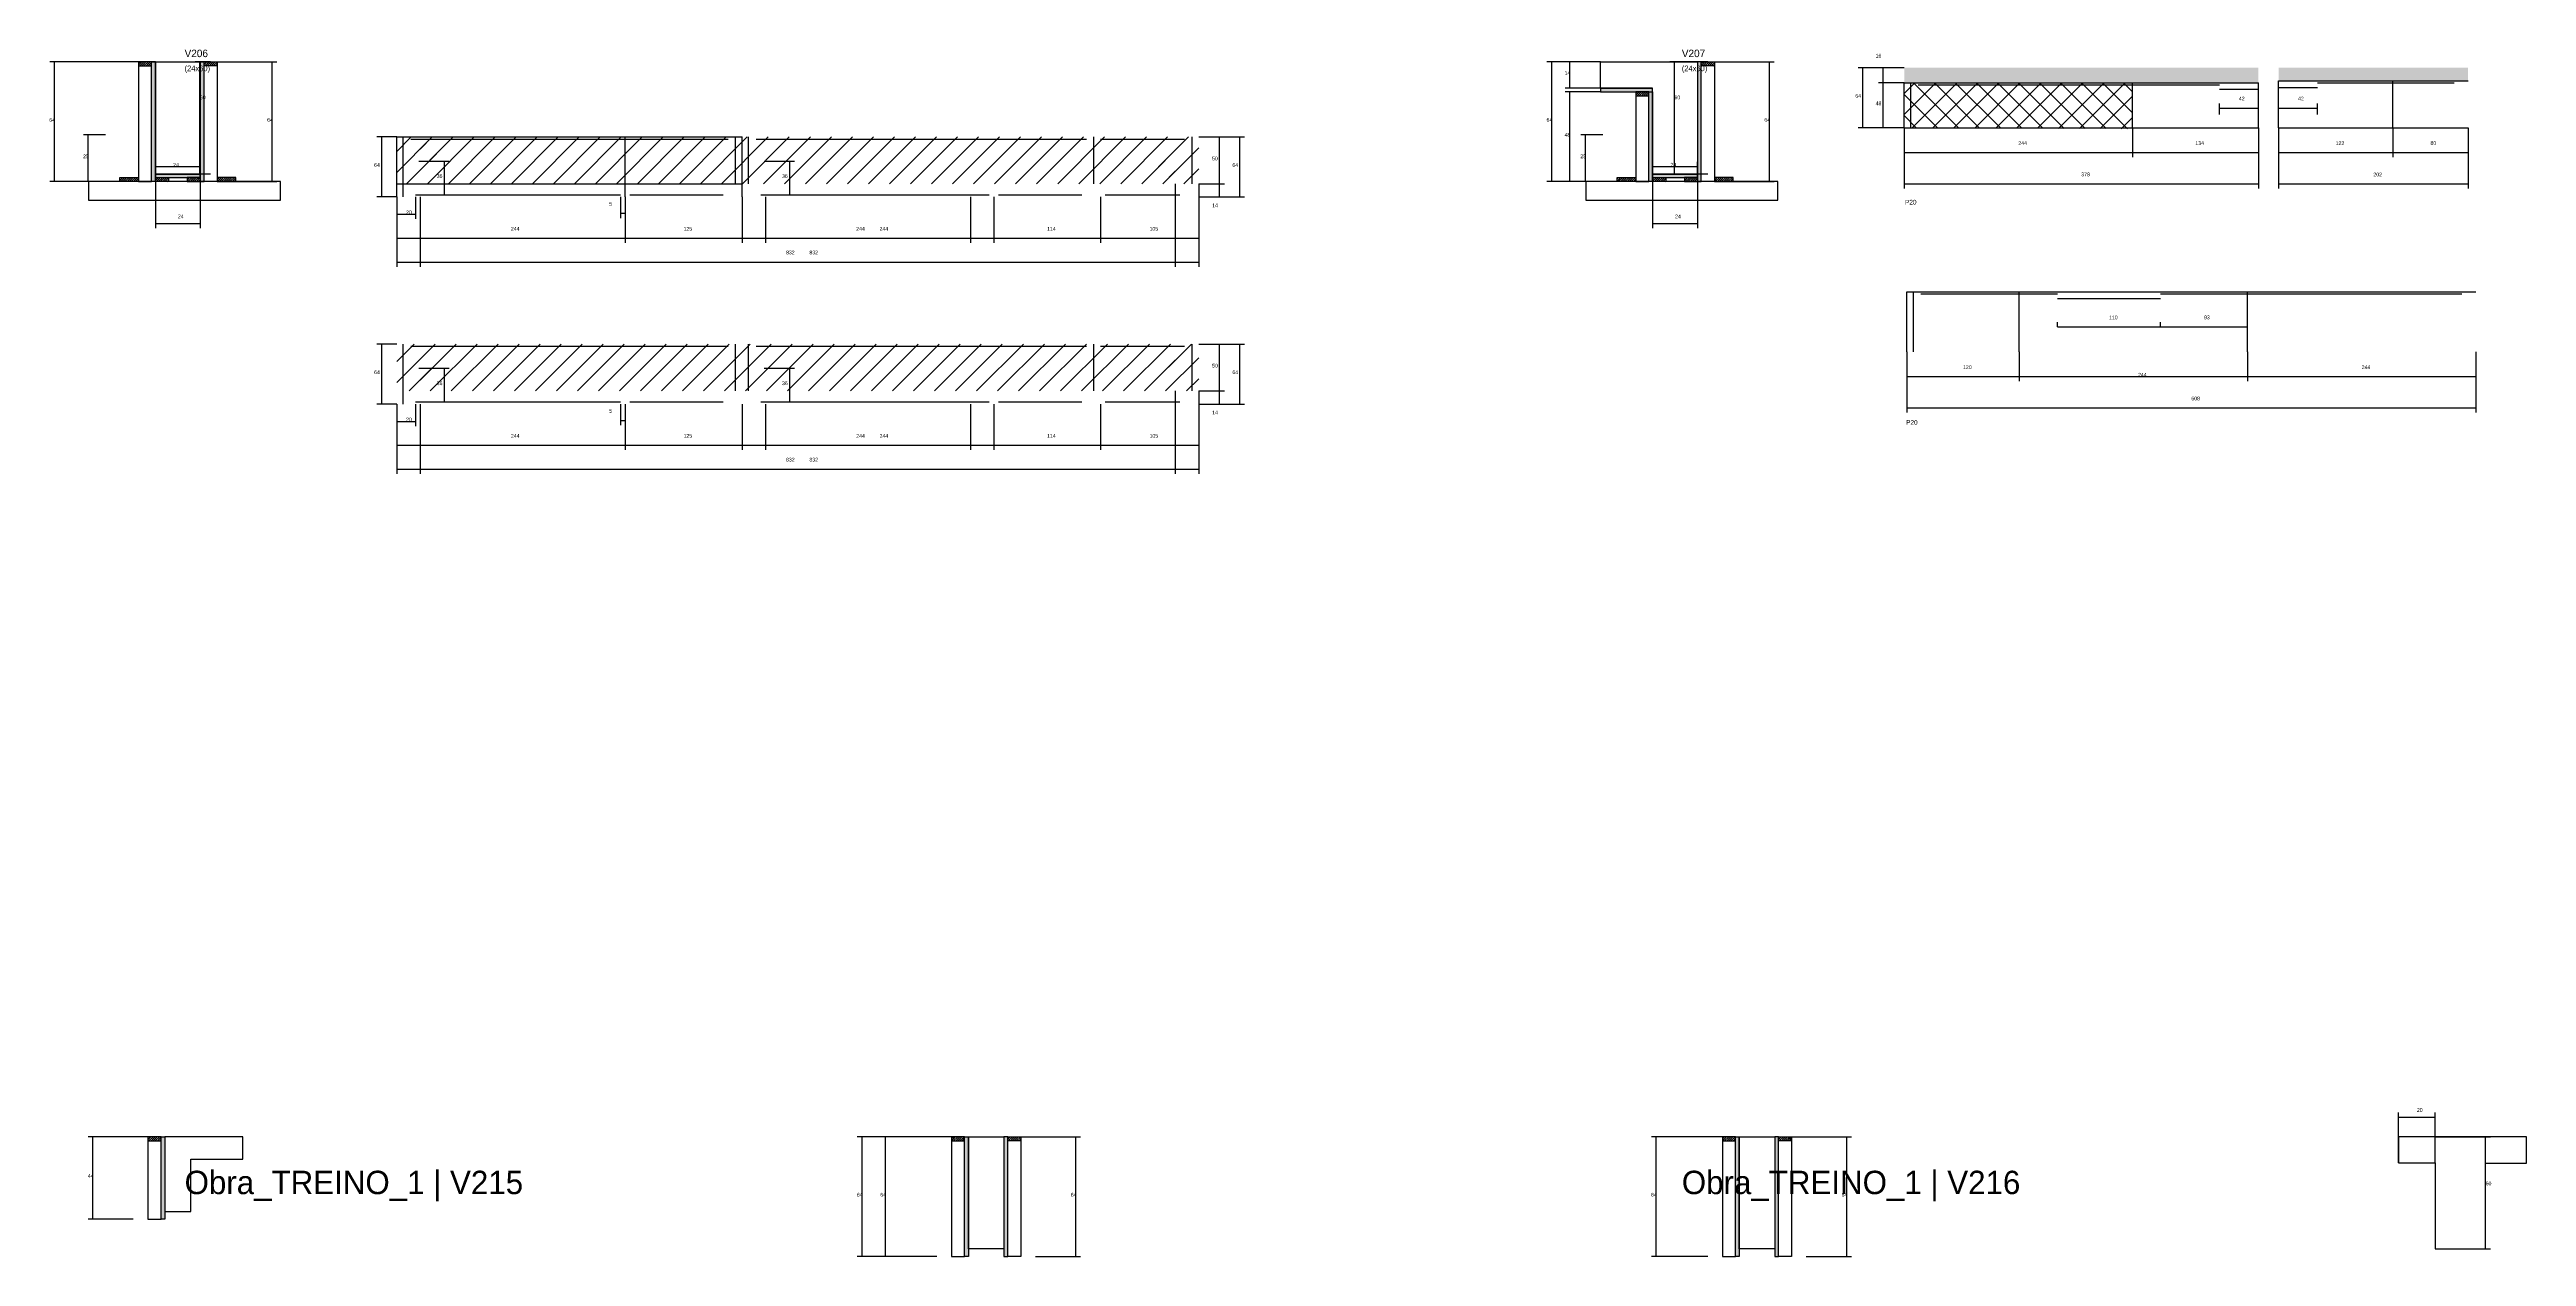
# Model space of a CAD drawing. Header units: metres. Extents: x -65046 to 21926, y -45195 to 1016.
# Drawn here: x 15856 to 18503, y -12277 to -10987 of the extents above; entities that cross this region are included whole.
import ezdxf

# ---------------------------------------------------------------- set-up
doc = ezdxf.new("R2010")
doc.units = ezdxf.units.M
for name, color, linetype in [('CONCRETO', 251, 'Continuous'), ('COTA', 241, 'Continuous'), ('Hachura', 253, 'Continuous'), ('LABEL_ID', 3, 'Continuous'), ('Madeira', 126, 'Continuous'), ('NOMENCLATURA', 7, 'Continuous'), ('Painéis', 200, 'Continuous'), ('REAPROVEITAMENTO', 251, 'Continuous'), ('SARR_2.2x7', 40, 'Continuous'), ('Texto Seção', 7, 'Continuous')]:
    doc.layers.add(name, color=color, linetype=linetype)

msp = doc.modelspace()

# ---------------------------------------------------------------- hatches: boundary and pattern name
at = {"layer": 'COTA'}
h = msp.add_hatch(dxfattribs=at)
h.set_pattern_fill('AR-CONC', scale=0.03)
h.paths.add_polyline_path([(18216.1, -11006.4), (17837.6, -11006.4), (17837.6, -11006.4), (17837.6, -11022.4), (17837.6, -11022.4), (18216.1, -11022.4), (18216.1, -11022.4), (18216.1, -11006.4)])
h = msp.add_hatch(dxfattribs=at)
h.set_pattern_fill('AR-CONC', scale=0.03)
h.paths.add_polyline_path([(18440.2, -11020.4), (18440.2, -11006.4), (18440.2, -11006.4), (18237.7, -11006.4), (18237.7, -11006.4), (18237.7, -11020.4), (18237.7, -11020.4), (18440.2, -11020.4)])
at = {"layer": 'Hachura'}
h = msp.add_hatch(dxfattribs=at)
h.set_pattern_fill('ANSI31', scale=0.5)
h.paths.add_polyline_path([(15964.8, -11004.4), (15964.8, -11000), (15964.8, -11000), (15950.8, -11000), (15950.8, -11000), (15950.8, -11004.4), (15950.8, -11004.4), (15964.8, -11004.4)])
h = msp.add_hatch(color=8, dxfattribs=at)
h.dxf.hatch_style = 1
h.paths.add_polyline_path([(15964.8, -11000), (15968.8, -11000), (15968.8, -11000), (15968.8, -11128), (15968.8, -11128), (15964.8, -11128), (15964.8, -11128), (15964.8, -11000)])
h = msp.add_hatch(color=8, dxfattribs=at)
h.dxf.hatch_style = 1
h.paths.add_polyline_path([(16020.8, -11000), (16016.8, -11000), (16016.8, -11000), (16016.8, -11128), (16016.8, -11128), (16020.8, -11128), (16020.8, -11128), (16020.8, -11000)])
h = msp.add_hatch(dxfattribs=at)
h.set_pattern_fill('ANSI31', scale=0.5)
h.paths.add_polyline_path([(16020.8, -11004.4), (16020.8, -11000), (16020.8, -11000), (16034.8, -11000), (16034.8, -11000), (16034.8, -11004.4), (16034.8, -11004.4), (16020.8, -11004.4)])
h = msp.add_hatch(color=8, dxfattribs=at)
h.dxf.hatch_style = 1
h.paths.add_polyline_path([(17620.8, -11000), (17616.8, -11000), (17616.8, -11000), (17616.8, -11128), (17616.8, -11128), (17620.8, -11128), (17620.8, -11128), (17620.8, -11000)])
h = msp.add_hatch(dxfattribs=at)
h.set_pattern_fill('ANSI31', scale=0.5)
h.paths.add_polyline_path([(17620.8, -11004.4), (17620.8, -11000), (17620.8, -11000), (17634.8, -11000), (17634.8, -11000), (17634.8, -11004.4), (17634.8, -11004.4), (17620.8, -11004.4)])
h = msp.add_hatch(color=8, dxfattribs=at)
h.dxf.hatch_style = 1
h.paths.add_polyline_path([(17568.8, -11032), (17568.8, -11028), (17568.8, -11028), (17513.2, -11028), (17513.2, -11028), (17513.2, -11032), (17513.2, -11032), (17568.8, -11032)])
h = msp.add_hatch(dxfattribs=at)
h.set_pattern_fill('ANSI31', scale=0.5)
h.paths.add_polyline_path([(17564.8, -11036.4), (17564.8, -11032), (17564.8, -11032), (17550.8, -11032), (17550.8, -11032), (17550.8, -11036.4), (17550.8, -11036.4), (17564.8, -11036.4)])
h = msp.add_hatch(color=8, dxfattribs=at)
h.dxf.hatch_style = 1
h.paths.add_polyline_path([(17564.8, -11028), (17568.8, -11028), (17568.8, -11028), (17568.8, -11128), (17568.8, -11128), (17564.8, -11128), (17564.8, -11128), (17564.8, -11028)])
h = msp.add_hatch(dxfattribs=at)
h.set_pattern_fill('ANSI31', scale=0.5)
h.paths.add_polyline_path([(15930.8, -11128), (15930.8, -11123.6), (15930.8, -11123.6), (15950.8, -11123.6), (15950.8, -11123.6), (15950.8, -11128), (15950.8, -11128), (15930.8, -11128)])
h = msp.add_hatch(color=8, dxfattribs=at)
h.dxf.hatch_style = 1
h.paths.add_polyline_path([(16016.8, -11123.6), (16016.8, -11120), (16016.8, -11120), (15968.8, -11120), (15968.8, -11120), (15968.8, -11123.6), (15968.8, -11123.6), (16016.8, -11123.6)])
h = msp.add_hatch(dxfattribs=at)
h.set_pattern_fill('ANSI31', scale=0.5)
h.paths.add_polyline_path([(15968.8, -11128), (15968.8, -11123.6), (15968.8, -11123.6), (15982.8, -11123.6), (15982.8, -11123.6), (15982.8, -11128), (15982.8, -11128), (15968.8, -11128)])
h = msp.add_hatch(dxfattribs=at)
h.set_pattern_fill('ANSI31', scale=0.5)
h.paths.add_polyline_path([(16016.8, -11128), (16016.8, -11123.6), (16016.8, -11123.6), (16002.8, -11123.6), (16002.8, -11123.6), (16002.8, -11128), (16002.8, -11128), (16016.8, -11128)])
h = msp.add_hatch(dxfattribs=at)
h.set_pattern_fill('ANSI31', scale=0.5)
h.paths.add_polyline_path([(16054.8, -11128), (16054.8, -11123.6), (16054.8, -11123.6), (16034.8, -11123.6), (16034.8, -11123.6), (16034.8, -11128), (16034.8, -11128), (16054.8, -11128)])
h = msp.add_hatch(dxfattribs=at)
h.set_pattern_fill('ANSI31', scale=0.5)
h.paths.add_polyline_path([(17530.8, -11128), (17530.8, -11123.6), (17530.8, -11123.6), (17550.8, -11123.6), (17550.8, -11123.6), (17550.8, -11128), (17550.8, -11128), (17530.8, -11128)])
h = msp.add_hatch(color=8, dxfattribs=at)
h.dxf.hatch_style = 1
h.paths.add_polyline_path([(17616.8, -11123.6), (17616.8, -11120), (17616.8, -11120), (17568.8, -11120), (17568.8, -11120), (17568.8, -11123.6), (17568.8, -11123.6), (17616.8, -11123.6)])
h = msp.add_hatch(dxfattribs=at)
h.set_pattern_fill('ANSI31', scale=0.5)
h.paths.add_polyline_path([(17568.8, -11128), (17568.8, -11123.6), (17568.8, -11123.6), (17582.8, -11123.6), (17582.8, -11123.6), (17582.8, -11128), (17582.8, -11128), (17568.8, -11128)])
h = msp.add_hatch(dxfattribs=at)
h.set_pattern_fill('ANSI31', scale=0.5)
h.paths.add_polyline_path([(17616.8, -11128), (17616.8, -11123.6), (17616.8, -11123.6), (17602.8, -11123.6), (17602.8, -11123.6), (17602.8, -11128), (17602.8, -11128), (17616.8, -11128)])
h = msp.add_hatch(dxfattribs=at)
h.set_pattern_fill('ANSI31', scale=0.5)
h.paths.add_polyline_path([(17654.8, -11128), (17654.8, -11123.6), (17654.8, -11123.6), (17634.8, -11123.6), (17634.8, -11123.6), (17634.8, -11128), (17634.8, -11128), (17654.8, -11128)])
h = msp.add_hatch(dxfattribs=at)
h.set_pattern_fill('ANSI31', scale=0.5)
h.paths.add_polyline_path([(15974.8, -12153), (15974.8, -12148.6), (15974.8, -12148.6), (15960.8, -12148.6), (15960.8, -12148.6), (15960.8, -12153), (15960.8, -12153), (15974.8, -12153)])
h = msp.add_hatch(color=8, dxfattribs=at)
h.dxf.hatch_style = 1
h.paths.add_polyline_path([(15974.8, -12148.6), (15978.8, -12148.6), (15978.8, -12148.6), (15978.8, -12236.6), (15978.8, -12236.6), (15974.8, -12236.6), (15974.8, -12236.6), (15974.8, -12148.6)])
h = msp.add_hatch(dxfattribs=at)
h.set_pattern_fill('ANSI31', scale=0.5)
h.paths.add_polyline_path([(16833.6, -12153), (16833.6, -12148.6), (16833.6, -12148.6), (16819.6, -12148.6), (16819.6, -12148.6), (16819.6, -12153), (16819.6, -12153), (16833.6, -12153)])
h = msp.add_hatch(color=8, dxfattribs=at)
h.dxf.hatch_style = 1
h.paths.add_polyline_path([(16833.6, -12148.6), (16837.6, -12148.6), (16837.6, -12148.6), (16837.6, -12276.6), (16837.6, -12276.6), (16833.6, -12276.6), (16833.6, -12276.6), (16833.6, -12148.6)])
h = msp.add_hatch(color=8, dxfattribs=at)
h.dxf.hatch_style = 1
h.paths.add_polyline_path([(16879.6, -12148.6), (16875.6, -12148.6), (16875.6, -12148.6), (16875.6, -12276.6), (16875.6, -12276.6), (16879.6, -12276.6), (16879.6, -12276.6), (16879.6, -12148.6)])
h = msp.add_hatch(dxfattribs=at)
h.set_pattern_fill('ANSI31', scale=0.5)
h.paths.add_polyline_path([(16879.6, -12153), (16879.6, -12148.6), (16879.6, -12148.6), (16893.6, -12148.6), (16893.6, -12148.6), (16893.6, -12153), (16893.6, -12153), (16879.6, -12153)])
h = msp.add_hatch(dxfattribs=at)
h.set_pattern_fill('ANSI31', scale=0.5)
h.paths.add_polyline_path([(17657.3, -12153), (17657.3, -12148.6), (17657.3, -12148.6), (17643.3, -12148.6), (17643.3, -12148.6), (17643.3, -12153), (17643.3, -12153), (17657.3, -12153)])
h = msp.add_hatch(color=8, dxfattribs=at)
h.dxf.hatch_style = 1
h.paths.add_polyline_path([(17657.3, -12148.6), (17661.3, -12148.6), (17661.3, -12148.6), (17661.3, -12276.6), (17661.3, -12276.6), (17657.3, -12276.6), (17657.3, -12276.6), (17657.3, -12148.6)])
h = msp.add_hatch(color=8, dxfattribs=at)
h.dxf.hatch_style = 1
h.paths.add_polyline_path([(17703.3, -12148.6), (17699.3, -12148.6), (17699.3, -12148.6), (17699.3, -12276.6), (17699.3, -12276.6), (17703.3, -12276.6), (17703.3, -12276.6), (17703.3, -12148.6)])
h = msp.add_hatch(dxfattribs=at)
h.set_pattern_fill('ANSI31', scale=0.5)
h.paths.add_polyline_path([(17703.3, -12153), (17703.3, -12148.6), (17703.3, -12148.6), (17717.3, -12148.6), (17717.3, -12148.6), (17717.3, -12153), (17717.3, -12153), (17703.3, -12153)])
at = {"layer": 'REAPROVEITAMENTO'}
h = msp.add_hatch(dxfattribs=at)
h.set_pattern_fill('ANSI37', scale=5)
h.paths.add_polyline_path([(17837.6, -11022.4), (17837.6, -11070.4), (17837.6, -11070.4), (18081.6, -11071.5), (18081.6, -11071.5), (18081.6, -11023.5), (18081.6, -11023.5), (17837.6, -11022.4)])
h = msp.add_hatch(dxfattribs=at)
h.set_pattern_fill('ANSI31', scale=5)
h.paths.add_polyline_path([(17058.7, -11130.3), (17058.7, -11080.3), (17058.7, -11080.3), (16226.7, -11080.3), (16226.7, -11080.3), (16226.7, -11130.3), (16226.7, -11130.3), (17058.7, -11130.3)])
h = msp.add_hatch(dxfattribs=at)
h.set_pattern_fill('ANSI31', scale=5)
h.paths.add_polyline_path([(17083.7, -11130.3), (17083.7, -11080.3), (17083.7, -11080.3), (16251.7, -11080.3), (16251.7, -11080.3), (16251.7, -11130.3), (16251.7, -11130.3), (17083.7, -11130.3)])
h = msp.add_hatch(dxfattribs=at)
h.set_pattern_fill('ANSI31', scale=5)
h.paths.add_polyline_path([(17058.7, -11351.7), (17058.7, -11301.7), (17058.7, -11301.7), (16226.7, -11301.7), (16226.7, -11301.7), (16226.7, -11351.7), (16226.7, -11351.7), (17058.7, -11351.7)])
h = msp.add_hatch(dxfattribs=at)
h.set_pattern_fill('ANSI31', scale=5)
h.paths.add_polyline_path([(17083.7, -11351.7), (17083.7, -11301.7), (17083.7, -11301.7), (16251.7, -11301.7), (16251.7, -11301.7), (16251.7, -11351.7), (16251.7, -11351.7), (17083.7, -11351.7)])

# ---------------------------------------------------------------- linework, layer by layer
at = {"layer": 'CONCRETO'}
for points in [[(15968.8, -11024), (15968.8, -11000), (16016.8, -11000), (16016.8, -11004.2), (16016.8, -11004.2), (16016.8, -11120), (15968.8, -11120), (15968.8, -11024)], [(17513.2, -11028), (17513.2, -11000), (17616.8, -11000), (17616.8, -11028), (17616.8, -11028), (17616.8, -11120), (17568.8, -11120), (17568.8, -11028)], [(16062.4, -12172.6), (16062.4, -12148.6), (15978.8, -12148.6), (15978.8, -12176.6), (15978.8, -12176.6), (15978.8, -12228.6), (16006.8, -12228.6), (16006.8, -12172.6)], [(16837.6, -12148.6), (16837.6, -12148.6), (16875.6, -12148.6), (16875.6, -12176.6), (16875.6, -12176.6), (16875.6, -12268.6), (16837.6, -12268.6), (16837.6, -12148.6)], [(17661.3, -12148.6), (17661.3, -12148.6), (17699.3, -12148.6), (17699.3, -12176.6), (17699.3, -12176.6), (17699.3, -12268.6), (17661.3, -12268.6), (17661.3, -12148.6)], [(18459, -12148.6), (18405, -12148.6), (18405, -12148.6), (18366, -12148.6), (18366, -12176.6), (18405, -12176.6), (18405, -12268.6), (18459, -12268.6), (18459, -12177), (18502.6, -12177), (18502.6, -12148.6)]]:
    msp.add_lwpolyline(points, close=True, dxfattribs=at)
at = {"layer": 'COTA'}
for p, q in [((15968.8, -11000), (15855.9, -11000)), ((15860.9, -11128), (15860.9, -11000)), ((16027.8, -11000), (16011.3, -11000)), ((16016.3, -11120), (16016.3, -11000)), ((16016.8, -11000), (16098.7, -11000)), ((16093.7, -11128), (16093.7, -11000)), ((17513.2, -11000), (17455.9, -11000)), ((17460.9, -11128), (17460.9, -11000)), ((17513.2, -11000), (17475.2, -11000)), ((17480.2, -11028), (17480.2, -11000)), ((17627.8, -11000), (17587.1, -11000)), ((17592.1, -11120), (17592.1, -11000)), ((17634.8, -11000), (17698.7, -11000)), ((17693.7, -11128), (17693.7, -11000)), ((17837.6, -11006.4), (17788.5, -11006.4)), ((17793.5, -11070.4), (17793.5, -11006.4)), ((17513.2, -11028), (17475.2, -11028)), ((17513.2, -11032), (17475.2, -11032)), ((17480.2, -11128), (17480.2, -11032)), ((17837.6, -11022.4), (17810.2, -11022.4)), ((17815.2, -11070.4), (17815.2, -11022.4)), ((18174.6, -11056.4), (18174.6, -11044.4)), ((18174.6, -11049.4), (18216.1, -11049.4)), ((18216.1, -11056.4), (18216.1, -11044.4)), ((18237.7, -11056.4), (18237.7, -11044.4)), ((18237.7, -11049.4), (18279.2, -11049.4)), ((18279.2, -11056.4), (18279.2, -11044.4)), ((15915.5, -11078), (15892, -11078)), ((15897, -11128), (15897, -11078)), ((17083.7, -11080.3), (17111.1, -11080.3)), ((17083.7, -11080.3), (17132.8, -11080.3)), ((17106.1, -11130.3), (17106.1, -11080.3)), ((17127.8, -11144.3), (17127.8, -11080.3)), ((17515.5, -11078), (17492, -11078)), ((17497, -11128), (17497, -11078)), ((17837.6, -11070.4), (17788.5, -11070.4)), ((17837.6, -11070.4), (17810.2, -11070.4)), ((17837.6, -11070.4), (17837.6, -11102)), ((17837.6, -11070.4), (17837.6, -11135.5)), ((18081.6, -11070.4), (18081.6, -11102)), ((18081.6, -11070.4), (18081.6, -11102)), ((18216.1, -11070.4), (18216.1, -11102)), ((18216.1, -11070.4), (18216.1, -11135.5)), ((18237.7, -11070.4), (18237.7, -11102)), ((18237.7, -11070.4), (18237.7, -11135.5)), ((18359.7, -11070.4), (18359.7, -11102)), ((18359.7, -11070.4), (18359.7, -11102)), ((18440.2, -11070.4), (18440.2, -11102)), ((18440.2, -11070.4), (18440.2, -11135.5)), ((15968.8, -11128), (15968.8, -11107)), ((15968.8, -11112), (16016.8, -11112)), ((16016.8, -11128), (16016.8, -11107)), ((17568.8, -11128), (17568.8, -11107)), ((17568.8, -11112), (17616.8, -11112)), ((17616.8, -11128), (17616.8, -11107)), ((17837.6, -11097), (18081.6, -11097)), ((18081.6, -11097), (18216.1, -11097)), ((18237.7, -11097), (18359.7, -11097)), ((18359.7, -11097), (18440.2, -11097)), ((15935.2, -11128), (15855.9, -11128)), ((15915.5, -11128), (15892, -11128)), ((15968.8, -11128), (15968.8, -11177.7)), ((16027.8, -11120), (16011.3, -11120)), ((16016.8, -11128), (16016.8, -11177.7)), ((16050.4, -11128), (16098.7, -11128)), ((17083.7, -11130.3), (17111.1, -11130.3)), ((17535.2, -11128), (17455.9, -11128)), ((17535.2, -11128), (17475.2, -11128)), ((17515.5, -11128), (17492, -11128)), ((17568.8, -11128), (17568.8, -11177.7)), ((17627.8, -11120), (17587.1, -11120)), ((17616.8, -11128), (17616.8, -11177.7)), ((17650.4, -11128), (17698.7, -11128)), ((17837.6, -11130.5), (18216.1, -11130.5)), ((18237.7, -11130.5), (18440.2, -11130.5)), ((16226.7, -11162), (16226.7, -11193.5)), ((16470.7, -11144.3), (16470.7, -11193.5)), ((16470.7, -11144.3), (16470.7, -11193.5)), ((16595.7, -11144.3), (16595.7, -11193.5)), ((16595.7, -11144.3), (16595.7, -11193.5)), ((16620.7, -11144.3), (16620.7, -11193.5)), ((16839.7, -11144.3), (16839.7, -11193.5)), ((16864.7, -11144.3), (16864.7, -11193.5)), ((16864.7, -11144.3), (16864.7, -11193.5)), ((16978.7, -11144.3), (16978.7, -11193.5)), ((17083.7, -11144.3), (17132.8, -11144.3)), ((15968.8, -11172.7), (16016.8, -11172.7)), ((16226.7, -11188.5), (16470.7, -11188.5)), ((16470.7, -11188.5), (16595.7, -11188.5)), ((16595.7, -11188.5), (16839.7, -11188.5)), ((16620.7, -11188.5), (16864.7, -11188.5)), ((16864.7, -11188.5), (16978.7, -11188.5)), ((17568.8, -11172.7), (17616.8, -11172.7)), ((17083.7, -11301.7), (17111.1, -11301.7)), ((17083.7, -11301.7), (17132.8, -11301.7)), ((17106.1, -11351.7), (17106.1, -11301.7)), ((17127.8, -11365.7), (17127.8, -11301.7)), ((17840.5, -11309.9), (17840.5, -11341.4)), ((17840.5, -11309.9), (17840.5, -11374.9)), ((17960.5, -11309.9), (17960.5, -11341.4)), ((17960.5, -11309.9), (17960.5, -11341.4)), ((18204.5, -11309.9), (18204.5, -11341.4)), ((18204.5, -11309.9), (18204.5, -11341.4)), ((18448.5, -11309.9), (18448.5, -11341.4)), ((18448.5, -11309.9), (18448.5, -11374.9)), ((17083.7, -11351.7), (17111.1, -11351.7)), ((17840.5, -11336.4), (17960.5, -11336.4)), ((17960.5, -11336.4), (18204.5, -11336.4)), ((18204.5, -11336.4), (18448.5, -11336.4)), ((16470.7, -11365.7), (16470.7, -11414.8)), ((16470.7, -11365.7), (16470.7, -11414.8)), ((16595.7, -11365.7), (16595.7, -11414.8)), ((16595.7, -11365.7), (16595.7, -11414.8)), ((16620.7, -11365.7), (16620.7, -11414.8)), ((16839.7, -11365.7), (16839.7, -11414.8)), ((16864.7, -11365.7), (16864.7, -11414.8)), ((16864.7, -11365.7), (16864.7, -11414.8)), ((16978.7, -11365.7), (16978.7, -11414.8)), ((17083.7, -11365.7), (17132.8, -11365.7)), ((17840.5, -11369.9), (18448.5, -11369.9)), ((16226.7, -11383.3), (16226.7, -11414.8)), ((16226.7, -11409.8), (16470.7, -11409.8)), ((16470.7, -11409.8), (16595.7, -11409.8)), ((16595.7, -11409.8), (16839.7, -11409.8)), ((16620.7, -11409.8), (16864.7, -11409.8)), ((16864.7, -11409.8), (16978.7, -11409.8)), ((18366, -12176.6), (18366, -12122.6)), ((18405, -12176.6), (18405, -12122.6)), ((15960.8, -12148.6), (15897, -12148.6)), ((15902, -12236.6), (15902, -12148.6)), ((16794.6, -12148.6), (16718.9, -12148.6)), ((16723.9, -12276.6), (16723.9, -12148.6)), ((16819.6, -12148.6), (16743.9, -12148.6)), ((16748.9, -12276.6), (16748.9, -12148.6)), ((16893.6, -12148.6), (16957.5, -12148.6)), ((16952.5, -12276.6), (16952.5, -12148.6)), ((17643.3, -12148.6), (17567.6, -12148.6)), ((17572.6, -12276.6), (17572.6, -12148.6)), ((17717.3, -12148.6), (17781.2, -12148.6)), ((17776.2, -12276.6), (17776.2, -12148.6)), ((18366, -12127.6), (18405, -12127.6)), ((18405, -12148.6), (18464, -12148.6)), ((18459, -12268.6), (18459, -12148.6)), ((15945.2, -12236.6), (15897, -12236.6)), ((16779, -12276.6), (16718.9, -12276.6)), ((16804, -12276.6), (16743.9, -12276.6)), ((16909.2, -12276.6), (16957.5, -12276.6)), ((17627.7, -12276.6), (17567.6, -12276.6)), ((17732.9, -12276.6), (17781.2, -12276.6)), ((18405, -12268.6), (18464, -12268.6))]:
    msp.add_line(p, q, dxfattribs=at)
at = {"layer": 'Madeira'}
for points in [[(15964.8, -11004.4), (15964.8, -11000), (15950.8, -11000), (15950.8, -11004.4)], [(15964.8, -11000), (15950.8, -11000), (15950.8, -11128), (15964.8, -11128)], [(16020.8, -11004.4), (16020.8, -11000), (16034.8, -11000), (16034.8, -11004.4)], [(16020.8, -11000), (16034.8, -11000), (16034.8, -11128), (16020.8, -11128)], [(17620.8, -11004.4), (17620.8, -11000), (17634.8, -11000), (17634.8, -11004.4)], [(17620.8, -11000), (17634.8, -11000), (17634.8, -11128), (17620.8, -11128)], [(17564.8, -11036.4), (17564.8, -11032), (17550.8, -11032), (17550.8, -11036.4)], [(17564.8, -11032), (17550.8, -11032), (17550.8, -11128), (17564.8, -11128)], [(15897.4, -11148), (16102.6, -11148), (16102.6, -11128), (15897.4, -11128)], [(15930.8, -11128), (15930.8, -11123.6), (15950.8, -11123.6), (15950.8, -11128)], [(15968.8, -11128), (15968.8, -11123.6), (15982.8, -11123.6), (15982.8, -11128)], [(16016.8, -11128), (16016.8, -11123.6), (16002.8, -11123.6), (16002.8, -11128)], [(16054.8, -11128), (16054.8, -11123.6), (16034.8, -11123.6), (16034.8, -11128)], [(17497.4, -11148), (17702.6, -11148), (17702.6, -11128), (17497.4, -11128)], [(17530.8, -11128), (17530.8, -11123.6), (17550.8, -11123.6), (17550.8, -11128)], [(17568.8, -11128), (17568.8, -11123.6), (17582.8, -11123.6), (17582.8, -11128)], [(17616.8, -11128), (17616.8, -11123.6), (17602.8, -11123.6), (17602.8, -11128)], [(17654.8, -11128), (17654.8, -11123.6), (17634.8, -11123.6), (17634.8, -11128)], [(15974.8, -12153), (15974.8, -12148.6), (15960.8, -12148.6), (15960.8, -12153)], [(15974.8, -12148.6), (15960.8, -12148.6), (15960.8, -12236.6), (15974.8, -12236.6)], [(16833.6, -12153), (16833.6, -12148.6), (16819.6, -12148.6), (16819.6, -12153)], [(16833.6, -12148.6), (16819.6, -12148.6), (16819.6, -12276.6), (16833.6, -12276.6)], [(16879.6, -12153), (16879.6, -12148.6), (16893.6, -12148.6), (16893.6, -12153)], [(16879.6, -12148.6), (16893.6, -12148.6), (16893.6, -12276.6), (16879.6, -12276.6)], [(17657.3, -12153), (17657.3, -12148.6), (17643.3, -12148.6), (17643.3, -12153)], [(17657.3, -12148.6), (17643.3, -12148.6), (17643.3, -12276.6), (17657.3, -12276.6)], [(17703.3, -12153), (17703.3, -12148.6), (17717.3, -12148.6), (17717.3, -12153)], [(17703.3, -12148.6), (17717.3, -12148.6), (17717.3, -12276.6), (17703.3, -12276.6)]]:
    msp.add_lwpolyline(points, close=True, dxfattribs=at)
at = {"layer": 'Painéis'}
for p, q in [((17837.6, -11006.4), (17810.2, -11006.4)), ((17815.2, -11022.4), (17815.2, -11006.4)), ((17513.2, -11028), (17568.8, -11028)), ((17837.6, -11022.4), (17810.2, -11022.4)), ((17837.6, -11022.4), (18216.1, -11022.4)), ((17837.6, -11070.4), (17837.6, -11022.4)), ((18081.6, -11070.4), (18081.6, -11022.4)), ((18216.1, -11070.4), (18216.1, -11022.4)), ((18237.7, -11020.4), (18440.2, -11020.4)), ((18237.7, -11070.4), (18237.7, -11020.4)), ((18359.7, -11070.4), (18359.7, -11020.4)), ((16226.7, -11080.3), (16205.6, -11080.3)), ((16210.6, -11144.3), (16210.6, -11080.3)), ((16226.7, -11080.3), (16595.7, -11080.3)), ((16226.7, -11130.3), (16226.7, -11080.3)), ((16470.7, -11130.3), (16470.7, -11080.3)), ((16595.7, -11130.3), (16595.7, -11080.3)), ((17837.6, -11070.4), (18216.1, -11070.4)), ((18237.7, -11070.4), (18440.2, -11070.4)), ((16250.2, -11106.1), (16282.6, -11106.1)), ((16277.6, -11142.1), (16277.6, -11106.1)), ((16619.2, -11106.1), (16651.6, -11106.1)), ((16646.6, -11142.1), (16646.6, -11106.1)), ((15968.8, -11120), (16016.8, -11120)), ((16226.7, -11130.3), (16595.7, -11130.3)), ((16226.7, -11144.3), (16226.7, -11130.3)), ((16250.2, -11142.1), (16282.6, -11142.1)), ((16470.7, -11144.3), (16470.7, -11130.3)), ((16595.7, -11144.3), (16595.7, -11130.3)), ((16619.2, -11142.1), (16651.6, -11142.1)), ((17058.7, -11130.3), (17058.7, -11219)), ((17083.7, -11130.3), (17083.7, -11219)), ((17083.7, -11130.3), (17111.1, -11130.3)), ((17106.1, -11144.3), (17106.1, -11130.3)), ((17568.8, -11120), (17616.8, -11120)), ((16226.7, -11144.3), (16205.6, -11144.3)), ((16226.7, -11144.3), (16226.7, -11219)), ((16226.7, -11144.3), (16226.7, -11167.8)), ((16226.7, -11162.8), (16246.7, -11162.8)), ((16246.7, -11144.3), (16246.7, -11167.8)), ((16251.7, -11144.3), (16251.7, -11219)), ((16465.7, -11144.3), (16465.7, -11166.9)), ((16465.7, -11161.9), (16470.7, -11161.9)), ((16470.7, -11144.3), (16470.7, -11166.9)), ((16978.7, -11144.3), (16978.7, -11193.5)), ((17083.7, -11144.3), (17111.1, -11144.3)), ((17083.7, -11144.3), (17083.7, -11193.5)), ((16978.7, -11188.5), (17083.7, -11188.5)), ((16226.7, -11214), (17058.7, -11214)), ((16251.7, -11214), (17083.7, -11214)), ((17840.5, -11245.9), (18448.5, -11245.9)), ((17840.5, -11309.9), (17840.5, -11245.9)), ((17960.5, -11309.9), (17960.5, -11245.9)), ((18204.5, -11309.9), (18204.5, -11245.9)), ((16226.7, -11301.7), (16205.6, -11301.7)), ((16210.6, -11365.7), (16210.6, -11301.7)), ((18001.5, -11283.3), (18001.5, -11278.3)), ((18001.5, -11283.3), (18111.5, -11283.3)), ((18111.5, -11283.3), (18111.5, -11278.3)), ((18111.5, -11283.3), (18111.5, -11278.3)), ((18111.5, -11283.3), (18204.5, -11283.3)), ((18204.5, -11283.3), (18204.5, -11278.3)), ((16250.2, -11327.5), (16282.6, -11327.5)), ((16277.6, -11363.5), (16277.6, -11327.5)), ((16619.2, -11327.5), (16651.6, -11327.5)), ((16646.6, -11363.5), (16646.6, -11327.5)), ((17058.7, -11351.7), (17058.7, -11440.3)), ((17083.7, -11351.7), (17083.7, -11440.3)), ((17083.7, -11351.7), (17111.1, -11351.7)), ((17106.1, -11365.7), (17106.1, -11351.7)), ((16226.7, -11365.7), (16205.6, -11365.7)), ((16226.7, -11365.7), (16226.7, -11440.3)), ((16226.7, -11365.7), (16226.7, -11389.2)), ((16246.7, -11365.7), (16246.7, -11389.2)), ((16250.2, -11363.5), (16282.6, -11363.5)), ((16251.7, -11365.7), (16251.7, -11440.3)), ((16465.7, -11365.7), (16465.7, -11388.2)), ((16470.7, -11365.7), (16470.7, -11388.2)), ((16619.2, -11363.5), (16651.6, -11363.5)), ((16978.7, -11365.7), (16978.7, -11414.8)), ((17083.7, -11365.7), (17111.1, -11365.7)), ((17083.7, -11365.7), (17083.7, -11414.8)), ((16226.7, -11384.2), (16246.7, -11384.2)), ((16465.7, -11383.2), (16470.7, -11383.2)), ((16978.7, -11409.8), (17083.7, -11409.8)), ((16226.7, -11435.3), (17058.7, -11435.3)), ((16251.7, -11435.3), (17083.7, -11435.3))]:
    msp.add_line(p, q, dxfattribs=at)
for points in [[(15964.8, -11000), (15968.8, -11000), (15968.8, -11128), (15964.8, -11128)], [(15968.8, -11000), (15968.8, -11024), (15968.8, -11024), (15968.8, -11000)], [(16020.8, -11000), (16016.8, -11000), (16016.8, -11128), (16020.8, -11128)], [(17620.8, -11000), (17616.8, -11000), (17616.8, -11128), (17620.8, -11128)], [(17568.8, -11032), (17568.8, -11028), (17513.2, -11028), (17513.2, -11032)], [(17564.8, -11032), (17568.8, -11032), (17568.8, -11128), (17564.8, -11128)], [(16016.8, -11123.6), (16016.8, -11120), (15968.8, -11120), (15968.8, -11123.6)], [(17616.8, -11123.6), (17616.8, -11120), (17568.8, -11120), (17568.8, -11123.6)], [(15974.8, -12148.6), (15978.8, -12148.6), (15978.8, -12236.6), (15974.8, -12236.6)], [(16833.6, -12148.6), (16837.6, -12148.6), (16837.6, -12276.6), (16833.6, -12276.6)], [(16879.6, -12148.6), (16875.6, -12148.6), (16875.6, -12276.6), (16879.6, -12276.6)], [(17657.3, -12148.6), (17661.3, -12148.6), (17661.3, -12276.6), (17657.3, -12276.6)], [(17703.3, -12148.6), (17699.3, -12148.6), (17699.3, -12276.6), (17703.3, -12276.6)]]:
    msp.add_lwpolyline(points, close=True, dxfattribs=at)
at = {"layer": 'SARR_2.2x7'}
for p, q in [((17844.6, -11070.4), (17844.6, -11022.4)), ((17852.6, -11024.6), (18081.6, -11024.6)), ((18081.6, -11024.6), (18174.6, -11024.6)), ((18174.6, -11029.4), (18216.1, -11029.4)), ((18237.7, -11027.4), (18279.2, -11027.4)), ((18279.2, -11022.6), (18359.7, -11022.6)), ((18359.7, -11022.6), (18425.2, -11022.6)), ((16233.7, -11130.3), (16233.7, -11080.3)), ((16241.7, -11082.5), (16470.7, -11082.5)), ((16470.7, -11082.5), (16580.7, -11082.5)), ((16588.7, -11130.3), (16588.7, -11080.3)), ((16602.7, -11130.3), (16602.7, -11080.3)), ((16610.7, -11082.5), (16839.7, -11082.5)), ((16635.7, -11082.5), (16864.7, -11082.5)), ((16864.7, -11082.5), (16963.7, -11082.5)), ((16971.7, -11130.3), (16971.7, -11080.3)), ((16978.7, -11082.5), (17068.7, -11082.5)), ((17076.7, -11130.3), (17076.7, -11080.3)), ((16233.7, -11144.3), (16233.7, -11130.3)), ((16246.7, -11142.1), (16465.7, -11142.1)), ((16475.7, -11142.1), (16575.7, -11142.1)), ((16615.7, -11142.1), (16834.7, -11142.1)), ((16640.7, -11142.1), (16859.7, -11142.1)), ((16869.7, -11142.1), (16958.7, -11142.1)), ((16983.7, -11142.1), (17063.7, -11142.1)), ((17847.5, -11309.9), (17847.5, -11245.9)), ((17855.5, -11248.1), (17960.5, -11248.1)), ((17960.5, -11248.1), (18001.5, -11248.1)), ((18111.5, -11248.1), (18204.5, -11248.1)), ((18204.5, -11248.1), (18433.5, -11248.1)), ((18001.5, -11252.9), (18111.5, -11252.9)), ((16233.7, -11351.7), (16233.7, -11301.7)), ((16588.7, -11351.7), (16588.7, -11301.7)), ((16602.7, -11351.7), (16602.7, -11301.7)), ((16971.7, -11351.7), (16971.7, -11301.7)), ((17076.7, -11351.7), (17076.7, -11301.7)), ((16241.7, -11303.9), (16470.7, -11303.9)), ((16470.7, -11303.9), (16580.7, -11303.9)), ((16610.7, -11303.9), (16839.7, -11303.9)), ((16635.7, -11303.9), (16864.7, -11303.9)), ((16864.7, -11303.9), (16963.7, -11303.9)), ((16978.7, -11303.9), (17068.7, -11303.9)), ((16233.7, -11365.7), (16233.7, -11351.7)), ((16246.7, -11363.5), (16465.7, -11363.5)), ((16475.7, -11363.5), (16575.7, -11363.5)), ((16615.7, -11363.5), (16834.7, -11363.5)), ((16640.7, -11363.5), (16859.7, -11363.5)), ((16869.7, -11363.5), (16958.7, -11363.5)), ((16983.7, -11363.5), (17063.7, -11363.5))]:
    msp.add_line(p, q, dxfattribs=at)

# ---------------------------------------------------------------- texts
at = {"layer": 'COTA'}
for s, p in [('14', (17474.7, -11014)), ('60', (16016.3, -11040)), ('60', (17592.1, -11040)), ('64', (17785.4, -11038.4)), ('42', (18195.3, -11041.3)), ('42', (18258.5, -11041.3)), ('64', (15855.4, -11064)), ('64', (16088.2, -11064)), ('64', (17455.4, -11064)), ('64', (17688.2, -11064)), ('48', (17807.1, -11046.4)), ('48', (17474.7, -11080)), ('244', (17959.6, -11088.9)), ('134', (18148.8, -11088.8)), ('122', (18298.7, -11088.9)), ('80', (18400, -11088.8)), ('25', (15891.5, -11103)), ('24', (15987.8, -11112)), ('50', (17098, -11105.3)), ('64', (17119.7, -11112.3)), ('25', (17491.5, -11103)), ('24', (17587.8, -11112)), ('378', (18026.8, -11122.3)), ('202', (18339, -11122.4)), ('24', (15992.8, -11167.2)), ('24', (17592.8, -11167.2)), ('244', (16348.7, -11180.4)), ('125', (16533.2, -11180.4)), ('244', (16717.7, -11180.4)), ('244', (16742.7, -11180.4)), ('114', (16921.7, -11180.4)), ('50', (17098, -11326.7)), ('120', (17900.5, -11328.3)), ('244', (18326.5, -11328.3)), ('64', (17119.7, -11333.7)), ('244', (18087.5, -11336.4)), ('608', (18144.5, -11361.8)), ('244', (16348.7, -11401.8)), ('125', (16533.2, -11401.7)), ('244', (16717.7, -11401.8)), ('244', (16742.7, -11401.8)), ('114', (16921.7, -11401.8)), ('20', (18385.5, -12122.1)), ('44', (15896.5, -12192.6)), ('60', (18459, -12200.6)), ('64', (16718.4, -12212.6)), ('64', (16743.4, -12212.6)), ('64', (16947, -12212.6)), ('64', (17567.1, -12212.6)), ('64', (17770.7, -12212.6))]:
    msp.add_text(s, height=4, dxfattribs=at).set_placement(p)
at = {"layer": 'LABEL_ID'}
for s, p in [('Obra_TREINO_1 | V215', (16000, -12210)), ('Obra_TREINO_1 | V216', (17600, -12210))]:
    msp.add_text(s, height=25, dxfattribs=at).set_placement(p)
at = {"layer": 'NOMENCLATURA'}
for p in [(17838.5, -11152.5), (17839.7, -11387.9)]:
    msp.add_text('P20', height=5, dxfattribs=at).set_placement(p)
at = {"layer": 'Painéis'}
for s, p in [('16', (17807.1, -10995.4)), ('64', (16202.5, -11112.3)), ('36', (16269.4, -11124.1)), ('36', (16638.4, -11124.1)), ('20', (16236.7, -11162.8)), ('5', (16453.7, -11153.8)), ('14', (17098.1, -11155.4)), ('105', (17031.2, -11180.4)), ('832', (16642.7, -11205.7)), ('832', (16667.7, -11205.7)), ('110', (18056.5, -11275.2)), ('93', (18158, -11275.1)), ('64', (16202.5, -11333.7)), ('36', (16269.4, -11345.5)), ('36', (16638.4, -11345.5)), ('20', (16236.7, -11384.2)), ('5', (16453.7, -11375.1)), ('14', (17098.1, -11376.7)), ('105', (17031.2, -11401.7)), ('832', (16642.7, -11427.1)), ('832', (16667.7, -11427.1))]:
    msp.add_text(s, height=4, dxfattribs=at).set_placement(p)
at = {"layer": 'Texto Seção'}
for s, height, p in [('V206', 8, (16000, -10995)), ('(24x60)', 6, (16000, -11010)), ('V207', 8, (17600, -10995)), ('(24x60)', 6, (17600, -11010))]:
    msp.add_text(s, height=height, dxfattribs=at).set_placement(p)

doc.saveas('drawing.dxf')
